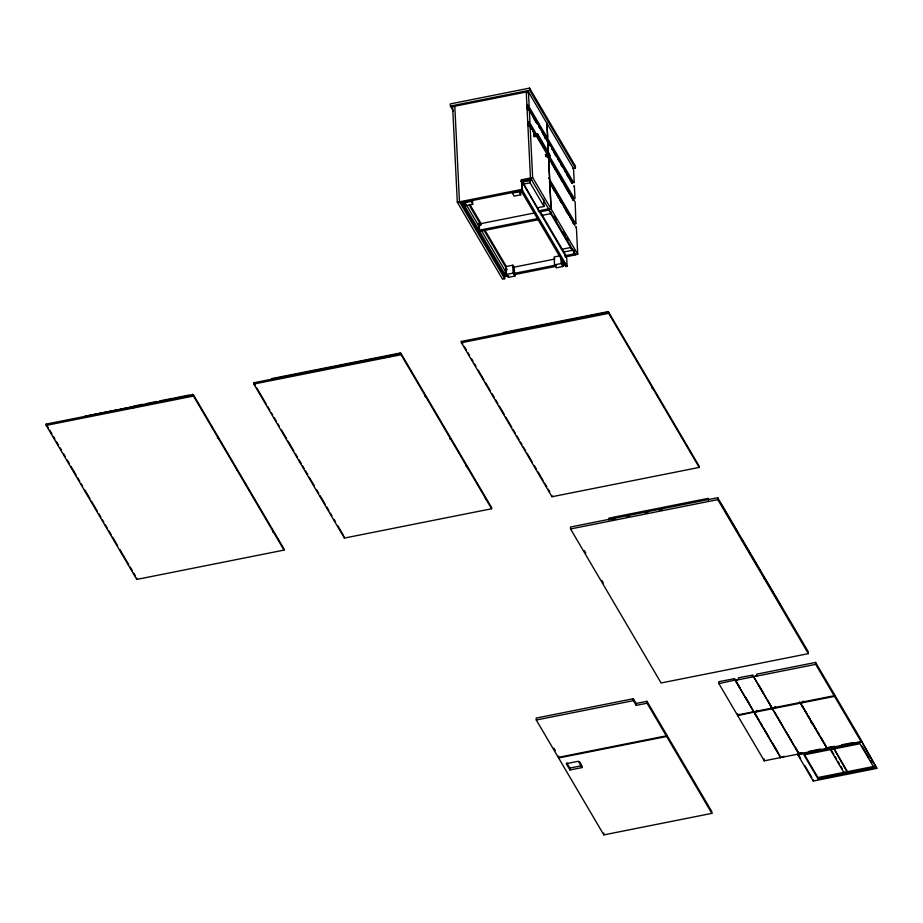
<?xml version="1.0" encoding="UTF-8"?>
<svg xmlns="http://www.w3.org/2000/svg" width="923" height="923" viewBox="0 0 923 923"><rect width="100%" height="100%" fill="white"/><g stroke="black" fill="none" stroke-linecap="round" stroke-linejoin="round"><path stroke-width="1.38" d="M535.778 121.375L537.198 123.786L527.345 106.664L527.737 105.522L529.121 105.764L528.441 91.885L526.272 92.312M531.683 129.035L528.129 122.794L528.521 121.651L529.917 121.894L529.294 109.179L527.575 109.791L526.987 106.941M545.908 137.342L547.639 137.342L546.889 123.255M547.985 157.072L547.927 157.222M548.424 153.472L547.581 140.354L548.4 153.541M572.433 183.365L572.825 182.223L574.221 182.466L573.541 168.574L528.441 91.885M572.86 199.564L573.621 198.353L575.006 198.595L574.337 185.754L573.621 186.411M775.678 706.499L775.101 707.156M547.051 141.219L547.501 140.481M548.031 156.795L572.871 199.772M575.514 227.543L576.344 226.77L577.729 254.24L575.56 254.679M784.238 756.375L781.804 757.022M802.456 752.753L799.018 753.595L795.43 747.48M830.585 747.145L827.158 748.311L861.078 741.561L860.986 739.635L834.404 694.431L834.507 696.357L861.078 741.561M547.501 137.527L546.497 136.835M753.168 711.172L752.845 712.025L753.987 712.071L780.812 757.541L798.799 753.953L797.645 753.595M799.514 701.942L799.191 702.795L800.333 702.841L827.158 748.311M771.547 707.491L771.005 708.276L772.228 708.76L754.241 712.337L757.541 711.287L756.918 710.272M572.664 168.644L575.444 168.09L575.341 165.955L529.583 88.112L450.286 103.907L450.389 106.041L453.297 110.991M450.389 106.041L529.687 90.258L575.444 168.09M526.929 93.131L526.26 91.988L452.639 106.653L457.312 202.252L502.516 279.138L504.685 278.711L504.546 275.85M527.783 123.071L528.36 125.92L530.079 125.309L532.64 177.551L577.729 254.24M547.824 155.514L536.54 136.327L534.244 136.777L533.69 134.573L537.555 133.8L549.796 154.637L549.866 156.022L546.012 156.795L545.458 154.579L547.754 154.118L547.824 155.514L545.528 155.964M533.759 135.958L537.624 135.185L549.866 156.022M521.103 190.819L565.637 266.574L567.091 266.286L521.876 189.4L521.414 179.777L532.64 177.551M520.63 181.208L531.129 179.12M522.614 182.085L531.798 180.25M523.26 184.162L530.09 182.8L544.016 206.475L537.186 207.837M457.312 202.252L521.876 189.4M460.15 202.956L522.545 190.53L521.414 179.777M472.714 204.364L466.069 205.691L464.327 202.725L470.961 201.399L472.714 204.364L472.518 200.418M520.745 194.799L514.111 196.126L512.369 193.161L519.003 191.834L520.745 194.799L520.549 190.853M538.109 210.94L548.608 208.852M548.908 209.348L551.077 208.921L548.504 156.645L549.646 178.358L548.724 178.001M548.989 209.475L551.158 209.048L549.658 181.496M539.159 212.002L549.277 209.983M480.052 223.793L535.467 212.763M465.25 203.002L478.391 225.362L480.814 224.877L480.71 222.962L469.761 204.318M541.236 215.532L550.996 213.594L550.916 211.886M538.478 218.416L478.979 230.265L478.691 224.508M479.648 231.396L539.147 219.547M561.392 249.36L571.199 247.41L571.268 248.795L572.352 248.587L574.521 253.825L574.348 250.468M564.068 251.956L572.445 250.295M573.414 250.837L574.579 251.448M512.738 265.213L506.104 266.528L506.485 274.431L508.238 277.408L514.872 276.081L514.134 267.578L512.738 265.213L513.13 273.116L514.872 276.081M559.453 255.913L554.135 256.963L554.527 264.866L556.269 267.832L562.915 266.516L562.222 259.167M564.761 255.775L575.006 253.733M513.373 267.301L554.931 259.017M565.164 256.963L575.664 254.863L530.46 177.977L526.26 91.988M506.485 274.431L513.13 273.116M554.527 264.866L561.161 263.551L562.915 266.516M513.661 273.496L555.184 265.224M562.095 263.851L564.864 263.297M508.804 275.735L504.581 276.577L460.773 202.068M514.33 274.627L555.842 266.366M562.765 264.982L565.534 264.44M284.019 550.096L283.961 548.816L193.403 394.79L46.15 424.107L46.208 425.388L136.777 579.425L284.019 550.096L192.503 394.375L190.957 395.332M491.613 508.758L491.555 507.477L400.997 353.44L253.744 382.768L253.813 384.049L344.371 538.074L491.613 508.758L400.097 353.036L336.491 365.704L336.549 366.985M699.207 467.419L699.149 466.138L608.592 312.101L461.338 341.429L461.408 342.71L551.966 496.736L699.207 467.419L607.692 311.697L503.531 332.442L503.589 333.722M107.033 411.82L119.102 409.42L119.125 410.054L113.76 411.127M85.147 417.046L85.112 416.411L88.089 416.238M96.004 414.889L95.98 414.242L101.715 413.527M108.406 412.189L111.083 411.658M123.013 409.281L129.728 407.943M383.195 357.697L390.267 356.29M507.812 332.88L510.627 332.315M600.711 314.374L603.527 313.82M46.208 425.388L193.461 396.071L193.403 394.79M253.813 384.049L401.055 354.732L400.997 353.44M461.408 342.71L608.649 313.382L608.592 312.101M717.702 497.693L570.46 527.021L570.552 528.948L661.11 682.974L808.352 653.646L808.26 651.73L717.702 497.693L717.794 499.62L808.352 653.646M615.526 518.749L612.71 519.314L612.618 517.388L708.322 498.328L708.414 500.254M626.786 516.511L629.601 515.945M645.085 512.865L647.9 512.3M659.16 510.061L661.976 509.496M570.552 528.948L717.794 499.62M633.34 698.723L536.182 718.071L536.275 719.998L558.253 757.368L666.268 735.85L666.175 733.935L646.988 701.295L636.132 703.453L633.34 698.723L633.432 700.649L636.224 705.38L647.081 703.211L666.268 735.85M815.597 662.426L756.572 674.182L756.952 675.648L753.653 676.709L772.09 708.079L834.127 695.723L834.034 693.808L815.597 662.426L815.69 664.352L834.127 695.723M771.42 706.407L770.636 707.653L771.847 708.126L753.872 711.714L735.17 680.066L734.027 680.02L734.696 678.613L718.798 681.705L718.89 683.631L737.339 715.002L753.63 711.76L752.383 711.148M753.41 676.755L735.423 680.332L738.723 679.282L738.342 677.817L752.972 675.036L752.257 676.386L753.387 676.432L798.799 753.953M536.275 719.998L633.432 700.649M718.89 683.631L735.17 680.066M753.653 676.709L815.69 664.352M737.615 713.71L737.708 715.637L753.987 712.071M772.47 708.714L800.345 703.164L826.916 748.357L799.041 753.906L772.47 708.714L775.77 707.653L775.112 706.58M834.507 696.357L800.587 703.107L803.887 702.057L803.322 701.088M558.623 757.991L666.637 736.485L711.852 813.371L603.827 834.888L558.623 757.991L558.53 756.075M566.757 762.802L569.86 768.063L581.928 765.663L582.021 767.578L569.952 769.978L566.237 763.667L578.306 761.267L582.021 767.578M802.018 752.73L797.784 753.572L797.841 754.852L813.244 781.054L876.85 768.386L861.39 740.904L876.85 768.386M809.09 751.322L820.397 749.072M827.458 747.665L834.53 746.257M841.591 744.849L852.91 742.6M737.708 715.637L764.279 760.829L780.57 757.587L779.52 757.31M797.841 754.852L861.447 742.184M804.579 754.818L817.94 777.547L873.943 766.402L874.012 767.682L818.009 778.839L803.945 754.91L859.948 743.753L874.012 767.682M825.866 748.091L826.916 748.357M528.521 105.891L573.61 182.581M570.656 179.454L571.095 180.204M527.31 106.122L572.41 182.823M538.697 125.966L550.177 145.707M551.608 147.934L556.65 156.702M558.069 158.929L572.445 183.573L570.91 181.116M528.694 109.306L530.817 112.929M532.94 116.54L534.359 118.963M538.617 126.197L540.036 128.609M542.17 132.231L543.589 134.643M545.008 137.054L546.428 139.477M548.643 143.25L550.085 145.696M551.516 148.13L552.958 150.576M554.388 153.022L556.546 156.691M557.977 159.125L559.419 161.571M560.849 164.017L563.007 167.674M564.449 170.12L565.88 172.566M567.322 175.012L569.468 178.67M534.071 118.802L536.205 122.424M543.301 134.493L545.424 138.104L545.366 135.612M547.651 141.9L549.093 144.346M554.123 152.895L555.554 155.341M560.584 163.89L562.026 166.544M567.045 174.885L568.487 177.32M569.918 179.766L571.36 182.212M529.306 122.021L536.401 134.077M549.266 155.964L574.406 198.71M537.174 136.131L541.409 143.33M542.816 145.73L544.224 148.13M528.106 122.251L535.202 134.32M548.066 156.195L573.195 198.953M533.102 131.239L535.225 134.862M530.183 126.636L531.602 129.058M533.021 131.47L534.44 133.881M548.712 158.156L550.154 160.602M551.585 163.036L553.742 166.705M555.184 169.151L556.615 171.597M558.057 174.032L560.203 177.701M561.646 180.147L563.076 182.592M564.518 185.027L569.549 193.576M570.979 196.022L575.179 202.01L575.94 223.804L575.144 223.17L574.418 223.839L549.993 182.304M528.475 124.074L529.894 126.486M554.192 167.801L555.623 170.247M560.653 178.797L562.084 181.243M533.69 134.573L534.175 135.393M545.458 154.579L545.943 155.399M549.047 178.404L575.617 223.597M549.3 181.623L574.441 224.381M550.65 184.265L552.808 187.934M554.238 190.369L555.681 192.815M557.111 195.261L559.269 198.93M560.711 201.364L562.142 203.81M563.584 206.256L568.603 214.805M570.045 217.251L575.075 225.8M553.246 189.019L554.688 191.465M559.719 200.014L561.149 202.46M566.18 211.009L567.61 213.455M553.892 216.259L556.015 219.882M563.122 231.961L565.257 235.584M566.676 237.996L568.095 240.418M573.656 250.791L574.21 251.737M554.746 219.201L556.927 222.893M558.369 225.35L559.823 227.819M561.265 230.277L563.434 233.969M564.888 236.438L566.33 238.895M568.499 242.587L569.952 245.045M548.92 210.052L550.996 213.594M550.477 213.201L571.464 248.898M720.701 503.335L738.296 533.263M741.896 539.378L760.194 570.506M782.093 607.749L763.794 576.633L763.886 578.548M861.99 746.061L869.028 758.025M870.435 760.414L871.831 762.813M522.141 182.2L566.676 257.955L567.091 266.286M555.819 265.097L556.165 265.697M831.715 750.757L833.827 754.345M835.234 756.733L836.642 759.133M838.049 761.521L839.457 763.909M840.865 766.309L842.272 768.697M830.377 749.649L844.441 773.566L844.372 772.286M802.006 705.23L807.037 713.791M808.467 716.225L809.909 718.671M811.34 721.117L816.37 729.666M817.813 732.112L819.243 734.546M820.685 736.992L822.831 740.661M824.274 743.107L825.704 745.542M810.498 721.278L811.94 723.724M758.602 684.831L763.563 693.277M767.821 700.522L772.09 708.079M774.605 712.06L776.035 714.494M777.478 716.94L782.508 725.49M786.811 732.827L791.126 740.154M798.476 754.76L800.576 758.337M804.775 765.479L811.779 777.385M484.979 230.208L506.392 266.632M469.126 204.998L480.814 224.877M483.652 229.712L507.2 269.758L504.789 270.243L481.229 230.185M462.227 201.779L506.035 276.289M504.685 278.711L459.481 201.825L454.808 106.226M735.412 680.02L740.373 688.466M745.346 696.911L749.591 704.145M754.229 712.025L759.248 720.575M760.69 723.009L762.121 725.455M763.563 727.901L768.594 736.45M772.897 743.776L777.927 752.337M734.512 679.12L780.57 757.587M461.338 341.429L462.804 343.91M464.257 346.402L466.45 350.129M467.915 352.609L469.369 355.09M471.561 358.816L473.026 361.308M474.491 363.789L475.945 366.269M478.137 369.996L483.975 379.93M485.44 382.422L490.551 391.11M492.017 393.602L494.209 397.328M495.663 399.809L497.855 403.536M499.32 406.016L504.431 414.715M505.885 417.196L511.734 427.141M513.188 429.622L515.38 433.349M516.845 435.829L519.038 439.556M520.491 442.048L521.957 444.528M523.422 447.009L525.602 450.736M527.068 453.228L532.179 461.915M534.371 465.642L536.563 469.369M538.028 471.861L543.139 480.548M544.593 483.041L546.785 486.767M548.25 489.248L549.704 491.728M584.328 550.627L585.793 553.108M601.865 580.429L603.319 582.921M579.448 761.452L581.305 764.602M553.904 748.207L555.323 750.618M253.744 382.768L255.209 385.249M256.663 387.741L266.159 403.882M267.624 406.374L269.816 410.1M271.27 412.581L272.735 415.062M274.189 417.554L276.381 421.28M277.846 423.761L279.311 426.241M281.492 429.968L286.615 438.667M288.068 441.148L293.918 451.093M295.372 453.574L297.564 457.3M299.029 459.781L301.221 463.508M302.675 465.988L304.14 468.48M305.594 470.961L307.786 474.687M309.251 477.168L314.362 485.867M316.554 489.594L318.747 493.32M320.2 495.801L325.311 504.5M326.777 506.981L328.969 510.707M330.422 513.2L331.888 515.68M334.08 519.407L335.545 521.887M337.726 525.614L343.575 535.559M192.757 395.39L192.503 394.375M189.734 396.002L189.48 394.975L177.412 397.375L177.666 398.401M160.164 401.886L159.91 400.87L158.375 401.817M157.152 402.486L156.898 401.47L147.242 403.386L147.518 405.047M146.284 404.643L146.03 403.628L144.496 404.586M143.273 405.255L143.019 404.228L133.362 406.155L133.639 407.816M119.125 410.054L118.94 410.32M46.15 424.107L48.342 427.834M49.796 430.314L51.988 434.041M53.453 436.533L54.919 439.013M56.372 441.494L58.564 445.221M60.03 447.713L61.483 450.193M63.675 453.92L65.141 456.4M67.333 460.127L69.525 463.854M70.979 466.346L76.09 475.033M77.555 477.526L79.747 481.252M81.201 483.733L82.666 486.213M84.858 489.94L89.969 498.639M91.435 501.12L97.273 511.065M98.738 513.546L100.919 517.272M102.384 519.753L103.849 522.245M105.303 524.726L107.495 528.452M108.96 530.933L111.152 534.659M112.606 537.151L117.717 545.839M119.909 549.566L128.678 564.472M130.131 566.953L132.324 570.679M133.789 573.171L135.243 575.652M817.94 777.547L818.009 778.839M813.186 779.773L813.244 781.054M764.186 758.914L764.279 760.829M711.852 813.371L711.748 811.444L666.544 734.558L666.637 736.485M652.226 387.452L652.284 388.733M646.988 701.295L647.081 703.211M636.132 703.453L636.224 705.38M607.692 311.697L607.749 312.978M611.499 519.557L611.407 517.63L608.995 518.115L609.088 520.03M571.948 180.816L572.075 183.435M572.86 197.441L572.998 200.314M603.734 832.961L603.827 834.888M572.883 220.851L572.941 222.131M571.372 194.188L571.441 195.584M572.721 221.751L572.791 223.135M566.007 256.813L565.949 255.533L540.232 211.782L540.29 213.063M560.907 258.278L561.161 263.551M546.97 123.382L547.651 137.262M545.758 137.504L545.862 138.162M545.032 135.623L545.17 138.496M543.659 199.322L544.016 206.475M569.86 768.063L569.952 769.978M537.555 133.8L537.624 135.185M539.62 211.932L522.753 182.05L522.81 183.331M551.896 495.455L551.966 496.736M529.583 88.112L529.687 90.258M527.483 104.461L527.702 108.891M529.952 179.939L530.09 182.8M505.077 269.389L505.366 275.146M479.291 224.197L479.499 228.523M478.299 223.435L478.391 225.362M485.452 498.224L485.486 498.87M466.565 466.092L466.6 466.738M465.746 464.707L465.815 465.988M450.055 437.998L450.112 439.29M425.076 395.517L425.134 396.798M400.097 353.036L400.155 354.317M344.302 536.794L344.371 538.074M335.349 367.227L335.28 365.946L271.674 378.603L271.743 379.895M273.254 531.74L273.289 532.375M273.035 531.36L273.07 532.006M236.819 469.749L236.842 470.395M217.92 437.617L217.955 438.263M217.701 437.237L217.736 437.883M217.482 436.856L217.54 438.137M176.489 399.278L176.201 397.617L174.632 397.928C175.589 399.301 172.809 399.855 173.189 398.217L161.121 400.628L161.41 402.29M132.22 407.678L132.37 406.766L120.302 409.177L120.14 410.077M136.708 578.133L136.777 579.425M105.66 412.962L105.822 412.062L96.165 413.977L96.2 414.623M94.804 415.131L94.954 414.219L85.308 416.146L85.331 416.792M847.51 771.663L833.446 747.734L847.579 772.943L847.51 771.663"/></g></svg>
